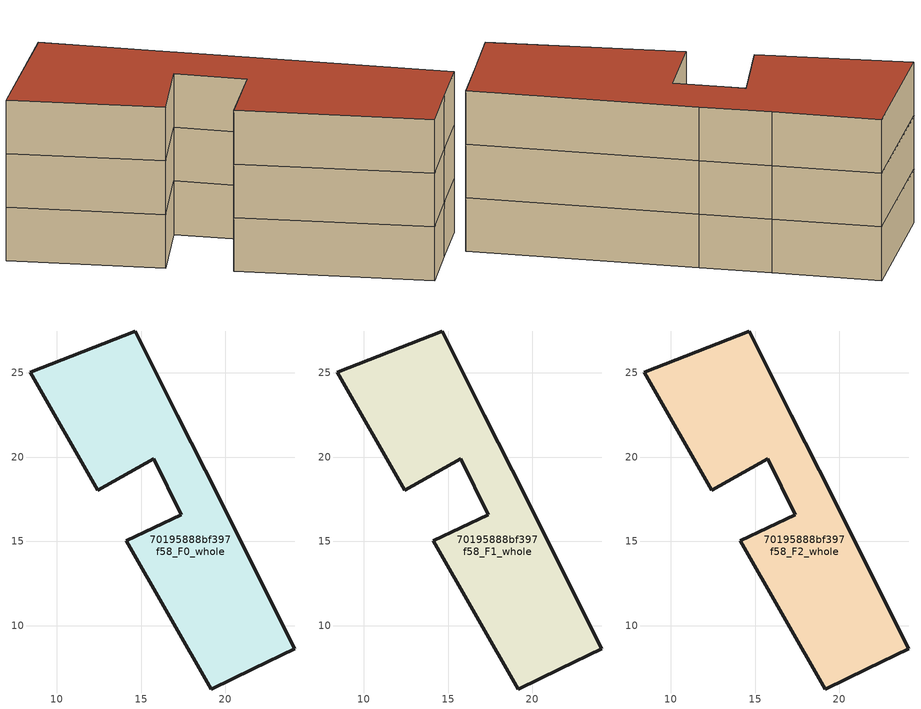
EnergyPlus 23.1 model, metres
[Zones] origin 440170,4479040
70195888bf397f58_F0_whole
 floor ground (EU_floor_Construction): 17.14,22.49 18.8,19.23 24.11,8.64 21.64,7.45 19.16,6.26 14.13,15.06 17.38,16.57 15.74,19.91 12.42,18.03 8.42,25.02 14.64,27.47 z0
 wall outside (EU_wall_Construction): 19.16,6.26 21.64,7.45 24.11,8.64 18.8,19.23 17.14,22.49 14.64,27.47 8.42,25.02 12.42,18.03 15.74,19.91 17.38,16.57 14.13,15.06 19.16,6.26 z0:3
70195888bf397f58_F1_whole
 floor to 70195888bf397f58_F0_whole (EU_floor_Construction): 17.14,22.49 18.8,19.23 24.11,8.64 21.64,7.45 19.16,6.26 14.13,15.06 17.38,16.57 15.74,19.91 12.42,18.03 8.42,25.02 14.64,27.47 z3
 wall outside (EU_wall_Construction): 19.16,6.26 21.64,7.45 24.11,8.64 18.8,19.23 17.14,22.49 14.64,27.47 8.42,25.02 12.42,18.03 15.74,19.91 17.38,16.57 14.13,15.06 19.16,6.26 z3:6
70195888bf397f58_F2_whole
 floor to 70195888bf397f58_F1_whole (EU_floor_Construction): 17.14,22.49 18.8,19.23 24.11,8.64 21.64,7.45 19.16,6.26 14.13,15.06 17.38,16.57 15.74,19.91 12.42,18.03 8.42,25.02 14.64,27.47 z6
 wall outside (EU_wall_Construction): 19.16,6.26 21.64,7.45 24.11,8.64 18.8,19.23 17.14,22.49 14.64,27.47 8.42,25.02 12.42,18.03 15.74,19.91 17.38,16.57 14.13,15.06 19.16,6.26 z6:9
 roof outside (EU_roof_Construction): 24.11,8.64 18.8,19.23 17.14,22.49 14.64,27.47 8.42,25.02 12.42,18.03 15.74,19.91 17.38,16.57 14.13,15.06 19.16,6.26 21.64,7.45 z9
[Building]
EU S2 Campaign: North Axis=0; Terrain=City; Solar Distribution=FullExterior
[Site:Location]
Madrid: Latitude=40.5; Longitude=-3.5; Time Zone=1; Elevation=609
[SizingPeriod:WeatherFileDays]
AnnualSizingPeriod: Begin Month=1; Begin Day of Month=1; End Month=12; End Day of Month=31; Day of Week for Start Day=Monday; Use Weather File Daylight Saving Period=No; Use Weather File Rain and Snow Indicators=No
[MATERIAL]
EU_InternalMass_Material: Roughness=MediumRough; Thickness=0.1; Conductivity=1; Density=1800; Specific Heat=900; Thermal Absorptance=0.9; Solar Absorptance=0.7; Visible Absorptance=0.7
[MATERIAL:NOMASS] Roughness=MediumRough; Thermal Absorptance=0.9; Solar Absorptance=0.7; Visible Absorptance=0.7
Name | Thermal Resistance
EU_wall_NoMass | 1.60022
EU_roof_NoMass | 1.57597
EU_floor_NoMass | 0.470652
[CONSTRUCTION]
EU_wall_Construction: EU_wall_NoMass
EU_roof_Construction: EU_roof_NoMass
EU_floor_Construction: EU_floor_NoMass
EU_InternalMass_Construction: EU_InternalMass_Material
[ZONE] Type=1; Multiplier=1; Ceiling Height=autocalculate; Floor Area=autocalculate; Part of Total Floor Area=Yes
Name | Volume
70195888bf397f58_F0_whole | 348.84
70195888bf397f58_F1_whole; 70195888bf397f58_F2_whole | 348.839
[INTERNALMASS] Construction=EU_InternalMass_Construction; Surface Area=116.28
Name | Zone or ZoneList
70195888bf397f58_F0_whole_EU_InternalMass | 70195888bf397f58_F0_whole
70195888bf397f58_F1_whole_EU_InternalMass | 70195888bf397f58_F1_whole
70195888bf397f58_F2_whole_EU_InternalMass | 70195888bf397f58_F2_whole
[OTHEREQUIPMENT] Fuel Type=Electricity; Design Level Calculation Method=Watts/Area; Power per Zone Floor Area=1; Fraction Latent=0; Fraction Radiant=0; Fraction Lost=0; Carbon Dioxide Generation Rate=0; EndUse Subcategory=EU_Step8_InternalGains
Name | Zone or ZoneList or Space or SpaceList | Schedule
EU_Step8_InternalGain_70195888bf397f58_F0_whole_f000 | 70195888bf397f58_F0_whole | EU_Step8_GainSchedule_70195888bf397f58_F0_whole_f000
EU_Step8_InternalGain_70195888bf397f58_F1_whole_f000 | 70195888bf397f58_F1_whole | EU_Step8_GainSchedule_70195888bf397f58_F1_whole_f000
EU_Step8_InternalGain_70195888bf397f58_F2_whole_f000 | 70195888bf397f58_F2_whole | EU_Step8_GainSchedule_70195888bf397f58_F2_whole_f000
[ZONEVENTILATION:DESIGNFLOWRATE] Schedule=EU_AlwaysOn; Design Flow Rate Calculation Method=AirChanges/Hour; Air Changes per Hour=0.480704; Ventilation Type=Natural; Fan Pressure Rise=0; Fan Total Efficiency=1; Constant Term Coefficient=1; Temperature Term Coefficient=0; Velocity Term Coefficient=0; Velocity Squared Term Coefficient=0; Minimum Indoor Temperature=-100; Maximum Indoor Temperature=100; Delta Temperature=-100; Minimum Outdoor Temperature=-100; Maximum Outdoor Temperature=100; Maximum Wind Speed=40
Name | Zone or ZoneList or Space or SpaceList
EU_ConstantAir_70195888bf397f58_F0_whole | 70195888bf397f58_F0_whole
EU_ConstantAir_70195888bf397f58_F1_whole | 70195888bf397f58_F1_whole
EU_ConstantAir_70195888bf397f58_F2_whole | 70195888bf397f58_F2_whole
[HVACTEMPLATE:THERMOSTAT] Constant Heating Setpoint=20; Constant Cooling Setpoint=50
EU_HeatOnly_70195888bf397f58_F0_whole; EU_HeatOnly_70195888bf397f58_F1_whole; EU_HeatOnly_70195888bf397f58_F2_whole
[HVACTEMPLATE:ZONE:IDEALLOADSAIRSYSTEM] System Availability Schedule=EU_AlwaysOn; Maximum Heating Supply Air Temperature=50; Minimum Cooling Supply Air Temperature=13; Maximum Heating Supply Air Humidity Ratio=0.0156; Minimum Cooling Supply Air Humidity Ratio=0.0077; Heating Limit=NoLimit; Cooling Limit=NoLimit; Heating Availability Schedule=EU_AlwaysOn; Cooling Availability Schedule=EU_CoolingOff; Dehumidification Control Type=ConstantSensibleHeatRatio; Cooling Sensible Heat Ratio=0.7; Dehumidification Setpoint=60; Humidification Control Type=None; Humidification Setpoint=30; Outdoor Air Method=None; Outdoor Air Flow Rate per Person=0.00944; Outdoor Air Flow Rate per Zone Floor Area=0; Outdoor Air Flow Rate per Zone=0; Demand Controlled Ventilation Type=None; Outdoor Air Economizer Type=NoEconomizer; Heat Recovery Type=None; Sensible Heat Recovery Effectiveness=0.7; Latent Heat Recovery Effectiveness=0.65
Name | Template Thermostat
70195888bf397f58_F0_whole | EU_HeatOnly_70195888bf397f58_F0_whole
70195888bf397f58_F1_whole | EU_HeatOnly_70195888bf397f58_F1_whole
70195888bf397f58_F2_whole | EU_HeatOnly_70195888bf397f58_F2_whole
[SIZING:ZONE] Zone Cooling Design Supply Air Temperature Input Method=SupplyAirTemperature; Zone Cooling Design Supply Air Temperature=13; Zone Heating Design Supply Air Temperature Input Method=SupplyAirTemperature; Zone Heating Design Supply Air Temperature=50; Zone Cooling Design Supply Air Humidity Ratio=0.008; Zone Heating Design Supply Air Humidity Ratio=0.008; Cooling Design Air Flow Method=DesignDay; Cooling Design Air Flow Rate=0; Cooling Minimum Air Flow per Zone Floor Area=0.000762; Cooling Minimum Air Flow=0; Cooling Minimum Air Flow Fraction=0.2; Heating Design Air Flow Method=DesignDay; Heating Design Air Flow Rate=0; Heating Maximum Air Flow per Zone Floor Area=0.002032; Heating Maximum Air Flow=0.141576; Heating Maximum Air Flow Fraction=0.3; Account for Dedicated Outdoor Air System=No; Dedicated Outdoor Air System Control Strategy=NeutralSupplyAir; Dedicated Outdoor Air Low Setpoint Temperature for Design=autosize; Dedicated Outdoor Air High Setpoint Temperature for Design=autosize; Zone Load Sizing Method=Sensible Load Only No Latent Load; Zone Latent Cooling Design Supply Air Humidity Ratio Input Method=HumidityRatioDifference; Zone Cooling Design Supply Air Humidity Ratio Difference=0.005; Zone Latent Heating Design Supply Air Humidity Ratio Input Method=HumidityRatioDifference; Zone Humidification Design Supply Air Humidity Ratio Difference=0.005
70195888bf397f58_F0_whole; 70195888bf397f58_F1_whole; 70195888bf397f58_F2_whole
[SCHEDULE:CONSTANT]
Name | Hourly Value
EU_AlwaysOn | 1
EU_CoolingOff | 0
[SCHEDULE:FILE] Column Number=1; Rows to Skip at Top=0; Number of Hours of Data=8760; Column Separator=Comma; Interpolate to Timestep=No; Minutes per Item=60; Adjust Schedule for Daylight Savings=Yes
Name | File
EU_Step8_GainSchedule_70195888bf397f58_F0_whole_f000 | C:\Users\o_iseri\Desktop\OpenUBEM\openubem\outputs\eu_evidence\EU-11\ES-MAD-BERRUGUETE\idfs\70195888bf397f58\70195888bf397f58_F0_whole_f000_gain.csv
EU_Step8_GainSchedule_70195888bf397f58_F1_whole_f000 | C:\Users\o_iseri\Desktop\OpenUBEM\openubem\outputs\eu_evidence\EU-11\ES-MAD-BERRUGUETE\idfs\70195888bf397f58\70195888bf397f58_F1_whole_f000_gain.csv
EU_Step8_GainSchedule_70195888bf397f58_F2_whole_f000 | C:\Users\o_iseri\Desktop\OpenUBEM\openubem\outputs\eu_evidence\EU-11\ES-MAD-BERRUGUETE\idfs\70195888bf397f58\70195888bf397f58_F2_whole_f000_gain.csv
